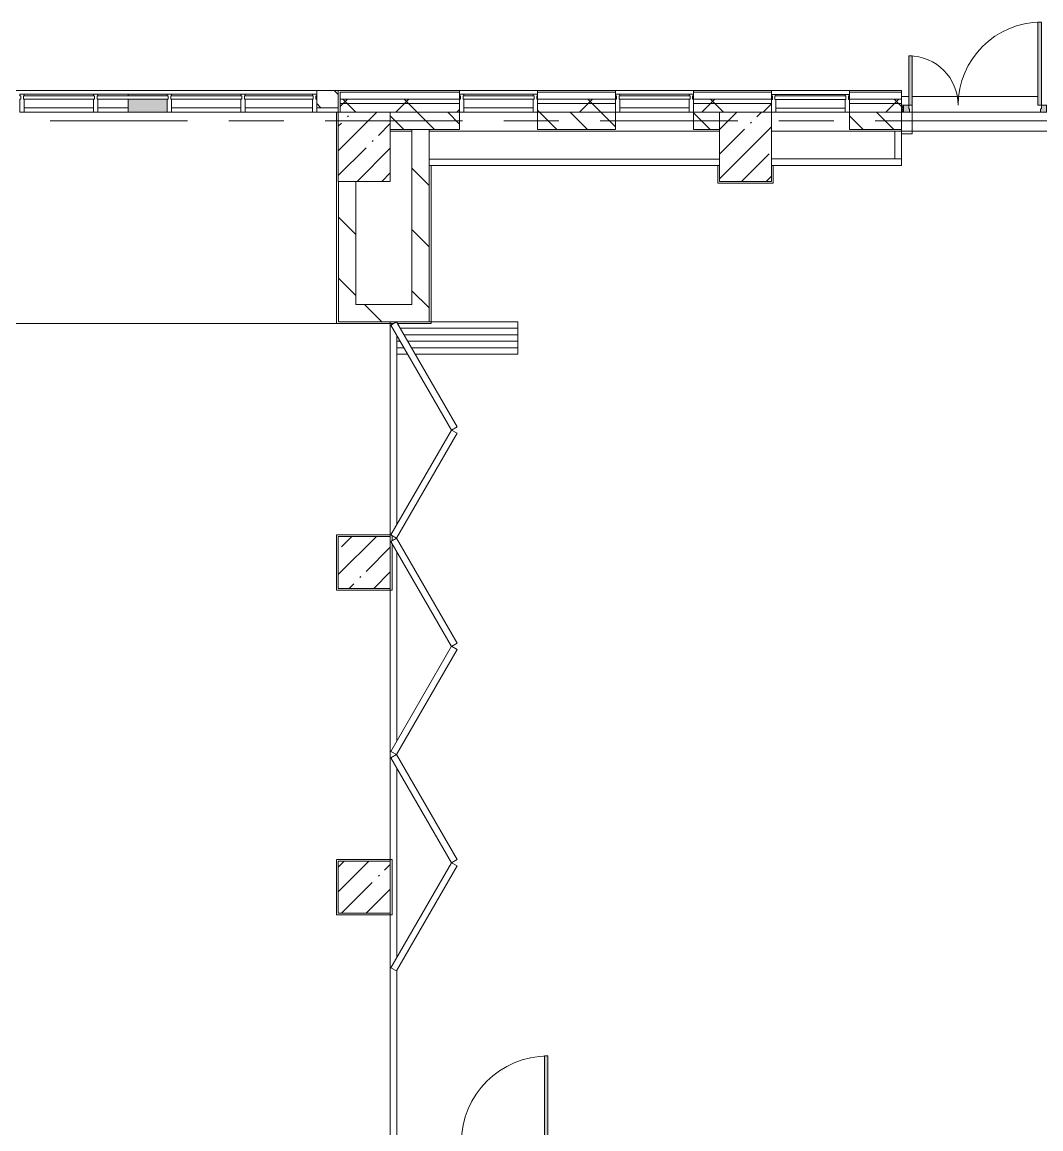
# Model space of a CAD drawing. Header units: millimetres. Extents: x 35881 to 234190, y -8553 to 29063.
# Drawn here: x 117240 to 129000, y 15358 to 28140 of the extents above; entities that cross this region are included whole.
import ezdxf

# ---------------------------------------------------------------- set-up
doc = ezdxf.new("R2010")
doc.units = ezdxf.units.MM
doc.linetypes.add('Осевая', pattern=[3175, 635, -476.25, 1587.5, -476.25])
for name, color, linetype, lineweight, true_color in [('A-DOOR-4', 7, 'Continuous', 5, 0xaaaaaa), ('A-DOOR-5', 7, 'Continuous', 5, 0xe2e2e2), ('A-DOOR-FRAM-2', 7, 'Continuous', 5, 0xe2e2e2), ('A-DOOR-FRAM-3', 7, 'Continuous', 5, 0xaaaaaa), ('A-FLOR-1', 7, 'Continuous', 5, 0xaaaaaa), ('A-GLAZ-CWMG-4', 7, 'Continuous', 5, 0x383e42)]:
    doc.layers.add(name, color=color, linetype=linetype, lineweight=lineweight, true_color=true_color)
for name, color, linetype, lineweight in [('A-GLAZ-CURT-3', 7, 'Continuous', 5), ('A-GLAZ-CWMG-3', 7, 'Continuous', 5), ('A-WALL', 7, 'Continuous', 9), ('A-WALL-3', 7, 'Continuous', 5), ('I-WALL-4', 7, 'Continuous', 5), ('S-COLS-1', 7, 'Continuous', 5), ('Оси', 7, 'Continuous', 9), ('Оси-2', 7, 'Осевая', 9)]:
    doc.layers.add(name, color=color, linetype=linetype, lineweight=lineweight)
pattern_1 = [(135, (107179.66, 0), (-176.7767, -176.7767), [])]
pattern_2 = [(135, (107179.66, 0), (-353.553, -353.553), [])]
pattern_3 = [(45, (107179.66, 0), (-353.5534, 353.5534), []), (135, (107179.66, 0), (-353.5534, -353.5534), [])]

# ---------------------------------------------------------------- blocks, each defined once
blk = doc.blocks.new('BSC_Колонна _Прямоугольная - 600х800-24078684-1_10_2_птичка')
at = {"layer": 'S-COLS-1'}
h = blk.add_hatch(dxfattribs=at)
h.set_pattern_fill('FP_71', color=256, style=0, pattern_type=2)
h.set_pattern_definition([(45, (-14010, -26700), (-285.123, 285.123), []), (45, (-13724.88, -26700), (-285.123, 285.123), [504.031, -100.806, 16.764, -84.042])])
h.paths.add_polyline_path([(-300, -400), (300, -400), (300, 400), (-300, 400), (-300, 200)])
for p, q in [((300, 400), (-300, 400)), ((-300, 400), (-300, -400)), ((300, -400), (300, 400)), ((-300, -400), (300, -400))]:
    blk.add_line(p, q, dxfattribs=at)
blk = doc.blocks.new('BSC_Колонна _Прямоугольная - 600х600-23295697-1_10_2_птичка')
at = {"layer": 'S-COLS-1'}
h = blk.add_hatch(dxfattribs=at)
h.set_pattern_fill('FP_76', color=256, style=0, pattern_type=2)
h.set_pattern_definition([(45, (-14010, -18150), (-285.123, 285.123), []), (45, (-13724.88, -18150), (-285.123, 285.123), [504.031, -100.806, 16.764, -84.042])])
h.paths.add_polyline_path([(-300, -300), (300, -300), (300, 300), (-300, 300), (-300, 281)])
for p, q in [((300, 300), (-300, 300)), ((-300, 300), (-300, -300)), ((300, -300), (300, 300)), ((-300, -300), (300, -300))]:
    blk.add_line(p, q, dxfattribs=at)
blk = doc.blocks.new('BSC_Колонна _Прямоугольная - 600х600-V249-1_10_2_птичка')
at = {"layer": 'S-COLS-1'}
h = blk.add_hatch(dxfattribs=at)
h.set_pattern_fill('FP_77', color=256, style=0, pattern_type=2)
h.set_pattern_definition([(45, (-14010, -21900), (-285.123, 285.123), []), (45, (-13724.88, -21900), (-285.123, 285.123), [504.031, -100.806, 16.764, -84.042])])
h.paths.add_polyline_path([(-300, -300), (300, -300), (300, 300), (-300, 300), (-300, -108)])
for p, q in [((300, 300), (-300, 300)), ((-300, 300), (-300, -300)), ((300, -300), (300, 300)), ((-300, -300), (300, -300))]:
    blk.add_line(p, q, dxfattribs=at)
blk = doc.blocks.new('Системная панель - Стекло - 40мм-22856102-1_10_2_птичка')
at = {"layer": 'A-GLAZ-CURT-3'}
h = blk.add_hatch(dxfattribs=at)
h.set_pattern_fill('FP_98', color=256, style=0, pattern_type=2)
h.set_pattern_definition([(45, (-17860.3, -26790), (-1414.21, 1414.21), [1000, -3000]), (45, (-18860.3, -27290), (-1414.21, 1414.21), [3000, -1000]), (45, (-16860.3, -27790), (-1414.21, 1414.21), [1000, -3000])])
h.paths.add_polyline_path([(176, -40), (410, -40), (410, 0), (-410, 0), (-410, -40), (-400, -40)])
for p, q in [((410, 0), (-410, 0)), ((-410, 0), (-410, -40)), ((410, -40), (410, 0)), ((-410, -40), (410, -40))]:
    blk.add_line(p, q, dxfattribs=at)
blk = doc.blocks.new('Прямоугольный импост - Импост структурный с накладкой - 160мм Темный-33186088-1_10_2_птичка')
at = {"layer": 'A-GLAZ-CWMG-3'}
for p, q in [((17760, 27307), (16960, 27307)), ((17760, 27150), (16960, 27150))]:
    blk.add_line(p, q, dxfattribs=at)
blk = doc.blocks.new('Прямоугольный импост - Импост структурный с накладкой - 190мм-22856094-1_10_2_птичка')
at = {"layer": 'A-GLAZ-CWMG-3'}
for p, q in [((-50, 40), (-50, 190)), ((-50, 190), (0, 190)), ((0, 190), (0, 40)), ((-40, 40), (-50, 40)), ((-50, -17), (-50, 0)), ((-50, 0), (-40, 0)), ((-40, 0), (-40, 40)), ((-10, 40), (-10, 0)), ((0, 40), (-10, 40)), ((-10, 0), (0, 0)), ((0, 0), (0, -17)), ((0, -17), (-50, -17))]:
    blk.add_line(p, q, dxfattribs=at)
blk = doc.blocks.new('Системная панель - Стекло - 40мм-V259-1_10_2_птичка')
at = {"layer": 'A-GLAZ-CURT-3'}
for p, q in [((410, 0), (-410, 0)), ((-410, 0), (-410, -40)), ((410, -40), (410, 0)), ((-410, -40), (410, -40))]:
    blk.add_line(p, q, dxfattribs=at)
blk = doc.blocks.new('Прямоугольный импост - Импост структурный с накладкой - 190мм-V260-1_10_2_птичка')
at = {"layer": 'A-GLAZ-CWMG-3'}
for p, q in [((-50, 40), (-50, 190)), ((-50, 190), (0, 190)), ((0, 190), (0, 40)), ((-40, 40), (-50, 40)), ((-50, -17), (-50, 0)), ((-50, 0), (-40, 0)), ((-40, 0), (-40, 40)), ((-10, 40), (-10, 0)), ((0, 40), (-10, 40)), ((-10, 0), (0, 0)), ((0, 0), (0, -17)), ((0, -17), (-50, -17))]:
    blk.add_line(p, q, dxfattribs=at)
blk = doc.blocks.new('Системная панель - Стекло - 40мм-V263-1_10_2_птичка')
at = {"layer": 'A-GLAZ-CURT-3'}
for p, q in [((410, 0), (-410, 0)), ((-410, 0), (-410, -40)), ((-410, -40), (410, -40)), ((410, -40), (410, 0))]:
    blk.add_line(p, q, dxfattribs=at)
blk = doc.blocks.new('Системная панель - Стекло - 40мм-22856068-1_10_2_птичка')
at = {"layer": 'A-GLAZ-CURT-3'}
h = blk.add_hatch(dxfattribs=at)
h.set_pattern_fill('FP_103', color=256, style=0, pattern_type=2)
h.set_pattern_definition([(45, (-11835.1, -26790), (-1414.21, 1414.21), [1000, -3000]), (45, (-12835.1, -27290), (-1414.21, 1414.21), [3000, -1000]), (45, (-10835.1, -27790), (-1414.21, 1414.21), [1000, -3000])])
h.paths.add_polyline_path([(400, -40), (410, -40), (410, 0), (-410, 0), (-410, -40), (-50, -40)])
for p, q in [((410, 0), (-410, 0)), ((-410, 0), (-410, -40)), ((-410, -40), (410, -40)), ((410, -40), (410, 0))]:
    blk.add_line(p, q, dxfattribs=at)
blk = doc.blocks.new('Системная панель - Стекло - 40мм-V264-1_10_2_птичка')
at = {"layer": 'A-GLAZ-CURT-3'}
for p, q in [((410, 0), (-410, 0)), ((-410, 0), (-410, -40)), ((-410, -40), (410, -40)), ((410, -40), (410, 0))]:
    blk.add_line(p, q, dxfattribs=at)
blk = doc.blocks.new('Системная панель - Стекло - 40мм-V265-1_10_2_птичка')
at = {"layer": 'A-GLAZ-CURT-3'}
for p, q in [((397.5, 0), (-397.5, 0)), ((-397.5, 0), (-397.5, -40)), ((397.5, -40), (397.5, 0)), ((-397.5, -40), (397.5, -40))]:
    blk.add_line(p, q, dxfattribs=at)
blk = doc.blocks.new('Прямоугольный импост - Импост структурный с накладкой - 160мм-20149069-1_10_2_птичка')
at = {"layer": 'A-GLAZ-CWMG-3'}
for p, q in [((9185, 27307), (8385, 27307)), ((9185, 27150), (8385, 27150))]:
    blk.add_line(p, q, dxfattribs=at)
blk = doc.blocks.new('Прямоугольный импост - Импост структурный с накладкой - 160мм-23251633-1_10_2_птичка')
at = {"layer": 'A-GLAZ-CWMG-3'}
for p, q in [((11285, 27307), (10935, 27307)), ((11285, 27307), (11285, 27290)), ((11285, 27250), (11285, 27150)), ((11285, 27150), (10935, 27150))]:
    blk.add_line(p, q, dxfattribs=at)
blk = doc.blocks.new('Прямоугольный импост - Импост структурный с накладкой - 190мм-23251634-1_10_2_птичка')
at = {"layer": 'A-GLAZ-CWMG-4'}
for points in [[(11735, 27290), (11735, 27307), (11285, 27307), (11285, 27290)], [(11735, 27100), (11735, 27250), (11285, 27250), (11285, 27100)]]:
    blk.add_hatch(color=256, dxfattribs=at).paths.add_polyline_path(points)
at = {"layer": 'A-GLAZ-CWMG-3'}
for p, q in [((11285, 27290), (11285, 27307)), ((11735, 27307), (11285, 27307)), ((11285, 27100), (11285, 27250)), ((11735, 27100), (11285, 27100))]:
    blk.add_line(p, q, dxfattribs=at)
blk = doc.blocks.new('Прямоугольный импост - Импост структурный с накладкой - 160мм-22794257-1_10_2_птичка')
at = {"layer": 'A-GLAZ-CWMG-3'}
for p, q in [((4935, 27307), (4160, 27307)), ((4935, 27150), (4160, 27150))]:
    blk.add_line(p, q, dxfattribs=at)
blk = doc.blocks.new('Прямоугольный импост - Импост структурный с накладкой - 190мм-20153711-1_10_2_птичка')
at = {"layer": 'A-GLAZ-CWMG-3'}
for p, q in [((-50, 40), (-50, 190)), ((-50, 190), (0, 190)), ((0, 190), (0, 40)), ((-40, 40), (-50, 40)), ((-50, -17), (-50, 0)), ((-50, 0), (-40, 0)), ((-40, 0), (-40, 40)), ((-10, 40), (-10, 0)), ((0, 40), (-10, 40)), ((-10, 0), (0, 0)), ((0, 0), (0, -17)), ((0, -17), (-50, -17))]:
    blk.add_line(p, q, dxfattribs=at)
blk = doc.blocks.new('Прямоугольный импост - Импост структурный с накладкой - 190мм-20153693-1_10_2_птичка')
at = {"layer": 'A-GLAZ-CWMG-3'}
for p, q in [((-25, 40), (-25, 190)), ((-25, 190), (25, 190)), ((25, 190), (25, 40)), ((-15, 40), (-25, 40)), ((-25, -17), (-25, 0)), ((-25, 0), (-15, 0)), ((-15, 0), (-15, 40)), ((15, 40), (15, 0)), ((25, 40), (15, 40)), ((15, 0), (25, 0)), ((25, 0), (25, -17)), ((25, -17), (-25, -17))]:
    blk.add_line(p, q, dxfattribs=at)
blk = doc.blocks.new('110_Дверь_СКБ_1Ст_Внутренняя1 - Д-13 1100x2100h_кладовая-33288301-1_10_2_птичка')
at = {"layer": 'A-DOOR-4'}
h = blk.add_hatch(dxfattribs=at)
h.set_pattern_fill('FP_111', color=256, style=0, pattern_type=2)
h.set_pattern_definition([(135, (1751.41, 174.685), (-14.14214, -14.14214), []), (225, (1751.41, 174.685), (14.14214, -14.14214), [])])
h.paths.add_polyline_path([(537.5, -110), (562.5, -110), (562.5, 110), (537.5, 110), (537.5, 6.5)])
at = {"layer": 'A-DOOR-5'}
h = blk.add_hatch(color=256, dxfattribs=at)
h.paths.add_polyline_path([(533.2, 30), (537.5, 30), (537.5, 110), (512.5, 110), (512.5, 70), (502.5, 70), (502.5, 30), (522.5, 30)])
h.paths.add_polyline_path([(-512.5, 30), (-477.5, 30), (-477.5, 70), (-487.5, 70), (-487.5, 110), (-512.5, 110)])
at = {"layer": 'A-DOOR-FRAM-2'}
for points in [[(472.5, 110), (512.5, 110), (512.5, 1110), (472.5, 1110), (472.5, 130)], [(-512.5, 110), (-497.5, 110), (-497.5, 118), (-567.5, 118), (-567.5, 110), (-537.5, 110)], [(-497.5, -110), (-497.5, 30), (-512.5, 30), (-512.5, -110)], [(562.5, 110), (592.5, 110), (592.5, 118), (522.5, 118), (522.5, 110), (546.8, 110)], [(537.5, -110), (533.2, 30), (522.5, 30), (522.5, -110)], [(-497.5, -118), (-497.5, -110), (-567.5, -114), (-567.5, -118), (-537.5, -118)], [(581.8, -118), (592.5, -118), (592.5, -110), (522.5, -110), (522.5, -118), (562.5, -118)]]:
    blk.add_hatch(color=256, dxfattribs=at).paths.add_polyline_path(points)
at = {"layer": 'A-DOOR-FRAM-3'}
h = blk.add_hatch(dxfattribs=at)
h.set_pattern_fill('FP_112', color=256, style=0, pattern_type=2)
h.set_pattern_definition([(45, (-371.384, 174.685), (-14.1421, 14.1421), []), (135, (-371.384, 174.685), (-14.1421, -14.1421), [])])
h.paths.add_polyline_path([(-512.5, -110), (-512.5, 110), (-537.5, 110), (-537.5, -110)])
at = {"layer": 'A-DOOR-4'}
for p, q in [((512.5, 1110), (472.5, 1110)), ((472.5, 1110), (472.5, 110)), ((512.5, 110), (512.5, 1110)), ((472.5, 110), (512.5, 110))]:
    blk.add_line(p, q, dxfattribs=at)
blk.add_arc((512.5, 110), 1000, 90, 180, dxfattribs=at)
at = {"layer": 'A-DOOR-FRAM-3'}
for p, q in [((-497.5, 118), (-567.5, 118)), ((-567.5, 118), (-567.5, 110)), ((-567.5, 110), (-497.5, 110)), ((-512.5, 110), (-537.5, 110)), ((-537.5, 110), (-537.5, -110)), ((-487.5, 110), (-512.5, 110)), ((-512.5, 110), (-512.5, 30)), ((-512.5, -110), (-512.5, 110)), ((-497.5, 110), (-512.5, 110)), ((-512.5, 110), (-512.5, 109)), ((-512.5, 109), (-497.5, 109)), ((-512.5, 30), (-477.5, 30)), ((-497.5, 30), (-512.5, 30)), ((-512.5, 30), (-512.5, -110)), ((-497.5, 110), (-497.5, 118)), ((-497.5, 109), (-497.5, 110)), ((-497.5, -110), (-497.5, 30)), ((-487.5, 70), (-487.5, 110)), ((-477.5, 70), (-487.5, 70)), ((-477.5, 30), (-477.5, 70)), ((512.5, 70), (502.5, 70)), ((502.5, 70), (502.5, 30)), ((502.5, 30), (537.5, 30)), ((512.5, 110), (512.5, 70)), ((537.5, 110), (512.5, 110)), ((592.5, 118), (522.5, 118)), ((522.5, 118), (522.5, 110)), ((537.5, 110), (522.5, 110)), ((522.5, 110), (522.5, 109)), ((522.5, 110), (592.5, 110)), ((522.5, 109), (537.5, 109)), ((537.5, 30), (522.5, 30)), ((522.5, 30), (522.5, -110)), ((537.5, 30), (537.5, 110)), ((562.5, 110), (537.5, 110)), ((537.5, 110), (537.5, -110)), ((537.5, 109), (537.5, 110)), ((537.5, -110), (537.5, 30)), ((562.5, -110), (562.5, 110)), ((592.5, 110), (592.5, 118)), ((-497.5, -110), (-567.5, -110)), ((-567.5, -110), (-567.5, -118)), ((-567.5, -118), (-497.5, -118)), ((-537.5, -110), (-512.5, -110)), ((-512.5, -110), (-497.5, -110)), ((-497.5, -118), (-497.5, -110)), ((522.5, -110), (537.5, -110)), ((592.5, -110), (522.5, -110)), ((522.5, -110), (522.5, -118)), ((522.5, -118), (592.5, -118)), ((537.5, -110), (562.5, -110)), ((592.5, -118), (592.5, -110))]:
    blk.add_line(p, q, dxfattribs=at)
blk = doc.blocks.new('DOR__перегородка__Прямоугольная - ТП-2_ Вн_ДПГ_9480х4200h_2-23998078-1_10_2_птичка')
at = {"layer": 'A-DOOR-4'}
for p, q in [((0, 0), (2650, 0)), ((3250, 0), (6400, 0)), ((7000, 0), (9480, 0)), ((0, -75), (1987, -75)), ((2137, -75), (4324, -75)), ((4474, -75), (4487, -75)), ((4637, -75), (6824, -75)), ((6974, -75), (6985, -75)), ((7135, -75), (9323, -75)), ((9105, -201), (9105, -75)), ((9180, -158), (9180, -75)), ((9255, -114), (9255, -75)), ((9405, -1474), (9405, -114)), ((9473, -75), (9480, -75)), ((9180, -1474), (9180, -244)), ((9255, -1474), (9255, -201)), ((9330, -1474), (9330, -158)), ((9105, -1474), (9105, -288)), ((9480, -1474), (9480, -450)), ((9105, -1474), (9480, -1474))]:
    blk.add_line(p, q, dxfattribs=at)
at = {"layer": 'A-DOOR-FRAM-3'}
for p, q in [((2019, -7), (1982, -72)), ((1982, -72), (3194, -772)), ((3231, -707), (2019, -7)), ((4443, -7), (3230, -707)), ((3268, -772), (4480, -72)), ((4480, -72), (4443, -7)), ((4518, -7), (4481, -72)), ((4481, -72), (5693, -772)), ((5731, -707), (4518, -7)), ((6942, -7), (5730, -707)), ((5767, -772), (6980, -72)), ((6980, -72), (6942, -7)), ((7017, -7), (6979, -72)), ((6979, -72), (8192, -772)), ((8229, -707), (7017, -7)), ((9441, -7), (8229, -707)), ((8267, -772), (9479, -72)), ((9479, -72), (9441, -7)), ((3194, -772), (3231, -707)), ((3230, -707), (3268, -772)), ((5693, -772), (5731, -707)), ((5730, -707), (5767, -772)), ((8192, -772), (8229, -707)), ((8229, -707), (8267, -772))]:
    blk.add_line(p, q, dxfattribs=at)
blk = doc.blocks.new('Прямоугольный импост - Импост структурный с накладкой - 190мм-22856098-1_10_2_птичка')
at = {"layer": 'A-GLAZ-CWMG-3'}
for p, q in [((0, 190), (-50, 190)), ((-50, 190), (-50, 40)), ((0, 40), (0, 190)), ((-50, 40), (-40, 40)), ((-40, 0), (-50, 0)), ((-50, 0), (-50, -17)), ((-40, 40), (-40, 0)), ((-10, 0), (-10, 40)), ((-10, 40), (0, 40)), ((0, 0), (-10, 0)), ((0, -17), (0, 0)), ((-50, -17), (0, -17))]:
    blk.add_line(p, q, dxfattribs=at)
blk = doc.blocks.new('Прямоугольный импост - Импост структурный с накладкой - 190мм-V284-1_10_2_птичка')
at = {"layer": 'A-GLAZ-CWMG-3'}
for p, q in [((0, 190), (-50, 190)), ((-50, 190), (-50, 40)), ((0, 40), (0, 188)), ((-50, 40), (-40, 40)), ((-40, 0), (-50, 0)), ((-50, 0), (-50, -17)), ((-40, 40), (-40, 0)), ((-10, 0), (-10, 40)), ((-10, 40), (0, 40)), ((0, 0), (-10, 0)), ((0, -17), (0, 0)), ((-50, -17), (0, -17))]:
    blk.add_line(p, q, dxfattribs=at)
blk = doc.blocks.new('BSC_Колонна _Прямоугольная - 600х800-V335-1_10_2_птичка')
at = {"layer": 'S-COLS-1'}
h = blk.add_hatch(dxfattribs=at)
h.set_pattern_fill('FP_163', color=256, style=0, pattern_type=2)
h.set_pattern_definition([(45, (-18410.26, -26700), (-285.123, 285.123), []), (45, (-18125.13, -26700), (-285.123, 285.123), [504.031, -100.806, 16.764, -84.042])])
h.paths.add_polyline_path([(-126, -400), (300, -400), (300, 400), (-300, 400), (-300, -400)])
for p, q in [((300, 400), (-300, 400)), ((-300, 400), (-300, -400)), ((300, -400), (300, 400)), ((-300, -400), (300, -400))]:
    blk.add_line(p, q, dxfattribs=at)
blk = doc.blocks.new('110_Дверь_СКБ_2Ст_Наружная - ДН-1_л_ Двухстворчатая 1450 х3300 _h_ в свету с верхним остеклением-23567691-1_10_2_птичка')
at = {"layer": 'A-DOOR-4'}
h = blk.add_hatch(dxfattribs=at)
h.set_pattern_fill('FP_176', color=256, style=0, pattern_type=2)
h.set_pattern_definition([(135, (1501.41, 189.685), (-14.14214, -14.14214), []), (225, (1501.41, 189.685), (14.14214, -14.14214), [])])
h.paths.add_polyline_path([(845, -125), (870, -125), (870, -45), (845, -45), (845, -85)])
at = {"layer": 'A-DOOR-5'}
for points in [[(785, -45), (785, 915), (745, 915), (745, -45)], [(-705, -45), (-705, 525), (-745, 525), (-745, -45)]]:
    blk.add_hatch(color=256, dxfattribs=at).paths.add_polyline_path(points)
h = blk.add_hatch(color=256, dxfattribs=at)
h.paths.add_polyline_path([(785, -125), (845, -125), (845, -45), (785, -45), (785, -85), (775, -85), (775, -125)])
h.paths.add_polyline_path([(-805, -125), (-735, -125), (-735, -85), (-745, -85), (-745, -45), (-805, -45), (-805, -51)])
at = {"layer": 'A-DOOR-FRAM-3'}
h = blk.add_hatch(dxfattribs=at)
h.set_pattern_fill('FP_177', color=256, style=0, pattern_type=2)
h.set_pattern_definition([(45, (-621.384, 189.685), (-14.1421, 14.1421), []), (135, (-621.384, 189.685), (-14.1421, -14.1421), [])])
h.paths.add_polyline_path([(-805, -125), (-811, -45), (-830, -51), (-830, -125), (-811, -125)])
at = {"layer": 'A-DOOR-4'}
for p, q in [((785, 915), (745, 915)), ((745, 915), (745, -45)), ((785, -45), (785, 915)), ((-745, 525), (-745, -45)), ((-705, 525), (-745, 525)), ((-705, -45), (-705, 525)), ((-745, -45), (-705, -45)), ((745, -45), (785, -45))]:
    blk.add_line(p, q, dxfattribs=at)
for centre, radius, start, end in [((785, -45), 960, 90, 180), ((-745, -45), 570, 0, 90)]:
    blk.add_arc(centre, radius, start, end, dxfattribs=at)
at = {"layer": 'A-DOOR-FRAM-3'}
for p, q in [((-805, -45), (-830, -45)), ((-830, -45), (-830, -125)), ((-830, -125), (-805, -125)), ((-745, -45), (-805, -45)), ((-805, -45), (-805, -125)), ((-805, -125), (-805, -45)), ((-805, -125), (-735, -125)), ((-745, -85), (-745, -45)), ((-735, -85), (-745, -85)), ((-735, -125), (-735, -85)), ((785, -85), (775, -85)), ((775, -85), (775, -125)), ((775, -125), (845, -125)), ((785, -45), (785, -85)), ((845, -45), (785, -45)), ((845, -125), (845, -45)), ((870, -45), (845, -45)), ((845, -45), (845, -125)), ((845, -125), (870, -125)), ((870, -125), (870, -45))]:
    blk.add_line(p, q, dxfattribs=at)
blk = doc.blocks.new('Системная панель - Стекло - 40мм-V350-1_10_2_птичка')
at = {"layer": 'A-GLAZ-CURT-3'}
for p, q in [((410, 0), (-410, 0)), ((-410, 0), (-410, -40)), ((410, -40), (410, 0)), ((-410, -40), (410, -40))]:
    blk.add_line(p, q, dxfattribs=at)
blk = doc.blocks.new('Зашивка приборов отопления12 - Зашивка приборов отопления-33278990-1_10_2_птичка')
at = {"layer": 'A-WALL-3'}
for p, q in [((37640, 23400), (34290, 23400)), ((34290, 23079), (37640, 23079)), ((37640, 23079), (34290, 23079)), ((34290, 23004), (37640, 23004))]:
    blk.add_line(p, q, dxfattribs=at)
blk = doc.blocks.new('Зашивка приборов отопления13 - Зашивка приборов отопления-33279120-1_10_2_птичка')
at = {"layer": 'A-WALL-3'}
for p, q in [((20136, 26880), (18710, 26880)), ((20136, 26880), (20136, 26560)), ((20136, 26560), (20136, 26880)), ((20210, 26560), (20210, 26880)), ((18710, 26560), (20136, 26560)), ((18710, 26485), (20210, 26485)), ((20210, 26560), (20136, 26560)), ((20136, 26484), (20210, 26484)), ((20210, 26485), (20210, 26560))]:
    blk.add_line(p, q, dxfattribs=at)

msp = doc.modelspace()

# ---------------------------------------------------------------- hatches: boundary and pattern name
at = {"layer": 'A-WALL-3'}
h = msp.add_hatch(dxfattribs=at)
h.set_pattern_fill('FP_66', color=256, style=0, pattern_type=2)
h.set_pattern_definition(pattern_1)
h.paths.add_polyline_path([(120869.7, 27150), (120889.7, 27150), (120889.7, 27350), (120639.9, 27350), (120639.9, 27150)])
h.paths.add_polyline_path([(111239.7, 27150), (111289.7, 27150), (111289.7, 27350), (111239.7, 27350), (111239.7, 27247.7)])
h = msp.add_hatch(dxfattribs=at)
h.set_pattern_fill('FP_74', color=256, style=0, pattern_type=2)
h.set_pattern_definition(pattern_3)
h.paths.add_polyline_path([(140939.7, 27200), (140939.7, 27250), (139089.7, 27250), (139089.7, 27200), (140900.1, 27200)])
h.paths.add_polyline_path([(127389.7, 27200), (127389.7, 27250), (126789.9, 27250), (126789.9, 27200)])
h.paths.add_polyline_path([(129089.7, 27200), (137989.7, 27200), (137989.7, 27250), (129089.7, 27250), (129089.7, 27210)])
h.paths.add_polyline_path([(124989.9, 27200), (125889.9, 27200), (125889.9, 27250), (124989.9, 27250), (124989.9, 27210)])
h.paths.add_polyline_path([(122289.9, 27200), (122289.9, 27250), (120909.7, 27250), (120909.7, 27200), (121489.7, 27200)])
h.paths.add_polyline_path([(124089.9, 27200), (124089.9, 27250), (123189.9, 27250), (123189.9, 27200), (123778.5, 27200)])
h = msp.add_hatch(dxfattribs=at)
h.set_pattern_fill('FP_74', color=256, style=0, pattern_type=2)
h.set_pattern_definition(pattern_3)
h.paths.add_polyline_path([(132989.7, 27100), (137957.7, 27102), (137957.7, 27110), (137989.7, 27115.5), (137989.7, 27200), (129089.7, 27200), (129089.7, 27100), (130292.8, 27100)])
h.paths.add_polyline_path([(121939.7, 27100), (122289.9, 27100), (122289.9, 27200), (120909.7, 27200), (120909.7, 27100), (121489.7, 27100)])
h.paths.add_polyline_path([(124089.9, 27100), (124089.9, 27200), (123189.9, 27197.6), (123189.9, 27100)])
h.paths.add_polyline_path([(140189.7, 27100), (140889.7, 27100), (140889.7, 27200), (139089.7, 27200), (139089.7, 27110), (139121.7, 27109.2), (139121.7, 27102), (139689.1, 27100)])
h.paths.add_polyline_path([(124989.9, 27100), (125889.9, 27100), (125889.9, 27200), (124989.9, 27200), (124989.9, 27166.5)])
h.paths.add_polyline_path([(127389.7, 27100), (127389.7, 27200), (126789.9, 27200), (126789.9, 27100)])
h = msp.add_hatch(dxfattribs=at)
h.set_pattern_fill('FP_66', color=256, style=0, pattern_type=2)
h.set_pattern_definition(pattern_1)
h.paths.add_polyline_path([(125289.9, 26900), (125289.9, 27100), (124989.9, 27100), (124989.9, 26900)])
h.paths.add_polyline_path([(121489.7, 26900), (122289.9, 26900), (122289.9, 27100), (121489.7, 27100), (121489.7, 26995.1)])
h.paths.add_polyline_path([(127389.7, 26900), (127389.7, 27100), (126789.9, 27100), (126789.9, 26900)])
h.paths.add_polyline_path([(123189.9, 26900), (124089.9, 26900), (124089.9, 27100), (123189.9, 27100), (123189.9, 26930.5)])
at = {"layer": 'I-WALL-4'}
h = msp.add_hatch(dxfattribs=at)
h.set_pattern_fill('FP_73', color=256, style=0, pattern_type=2)
h.set_pattern_definition(pattern_2)
h.paths.add_polyline_path([(121939.7, 24680), (121939.7, 26900), (121739.7, 26900), (121739.7, 24680)])
h = msp.add_hatch(dxfattribs=at)
h.set_pattern_fill('FP_73', color=256, style=0, pattern_type=2)
h.set_pattern_definition(pattern_2)
h.paths.add_polyline_path([(121089.9, 24680), (121089.9, 26300), (120889.9, 26300), (120889.9, 24680)])
h = msp.add_hatch(dxfattribs=at)
h.set_pattern_fill('FP_73', color=256, style=0, pattern_type=2)
h.set_pattern_definition(pattern_2)
h.paths.add_polyline_path([(121089.9, 24680), (121739.7, 24680), (121739.7, 24880), (121089.9, 24880), (121089.9, 24791.7)])

# ---------------------------------------------------------------- linework, layer by layer
at = {"layer": 'A-FLOR-1'}
for p, q in [((118064.7, 27100), (117264.7, 27100)), ((118464.7, 27100), (118114.7, 27100)), ((119764.9, 27100), (118964.9, 27100)), ((120589.9, 27100), (119814.9, 27100)), ((120889.7, 27100), (120639.9, 27100)), ((120869.7, 24660), (120869.7, 27100)), ((127514.7, 27180), (127514.7, 26849)), ((127514.7, 26849), (127390.1, 26849)), ((121959.7, 26484), (121959.7, 24660)), ((125269.9, 26280), (125269.9, 26484)), ((125909.9, 26485), (125909.9, 26280)), ((125909.9, 26280), (125269.9, 26280)), ((116889.7, 24660), (121528.5, 24660)), ((121959.7, 24660), (121572.3, 24660)), ((120869.7, 21580), (120869.7, 22220)), ((120869.7, 22220), (121498.2, 22220)), ((121509.7, 22209.1), (121509.7, 22149.8)), ((121509.7, 22119.1), (121509.7, 21580)), ((121509.7, 21580), (120869.7, 21580)), ((120869.7, 17830), (120869.7, 18470)), ((120869.7, 18470), (121509.7, 18470)), ((121509.7, 18470), (121509.7, 17830)), ((121509.7, 17830), (120869.7, 17830))]:
    msp.add_line(p, q, dxfattribs=at)
at = {"layer": 'A-WALL'}
for p, q in [((120909.7, 27100), (120909.7, 27330)), ((120909.7, 27330), (122289.9, 27330)), ((120909.7, 27250), (122289.9, 27250)), ((123189.9, 27330), (124089.9, 27330)), ((123189.9, 27250), (124089.9, 27250)), ((124989.9, 27330), (125889.9, 27330)), ((124989.9, 27250), (125889.9, 27250)), ((126789.9, 27330), (127389.7, 27330)), ((126789.9, 27250), (127389.7, 27250)), ((120909.7, 27200), (122289.9, 27200)), ((121489.7, 27100), (122289.9, 27100)), ((122289.9, 27100), (121489.7, 27100)), ((123189.9, 27200), (124089.9, 27200)), ((123189.9, 27100), (124089.9, 27100)), ((124089.9, 27100), (123189.9, 27100)), ((124989.9, 27200), (125889.9, 27200)), ((124989.9, 27100), (125289.9, 27100)), ((125289.9, 27100), (124989.9, 27100)), ((126789.9, 27200), (127389.7, 27200)), ((126789.9, 27100), (127389.7, 27100)), ((127389.7, 27100), (126789.9, 27100)), ((121939.7, 26900), (121739.7, 26900))]:
    msp.add_line(p, q, dxfattribs=at)
at = {"layer": 'A-WALL-3'}
for p, q in [((111239.7, 27350), (124089.9, 27350)), ((120639.9, 27350), (120639.9, 27150)), ((120889.7, 27350), (120889.7, 27100)), ((122289.9, 27100), (122289.9, 27350)), ((123189.9, 27350), (123189.9, 27100)), ((127389.7, 27350), (124089.9, 27350)), ((124089.9, 27100), (124089.9, 27350)), ((124989.9, 27350), (124989.9, 27100)), ((125889.9, 27100), (125889.9, 27350)), ((126789.9, 27350), (126789.9, 27100)), ((127389.7, 27180), (127389.7, 27350)), ((127389.7, 27280), (127474.7, 27280)), ((127514.7, 27280), (128964.7, 27280)), ((120639.9, 27150), (120889.7, 27150)), ((122289.9, 26900), (122289.9, 27100)), ((123139.9, 27100), (122339.9, 27100)), ((123189.9, 27100), (123189.9, 26900)), ((124089.9, 26900), (124089.9, 27100)), ((124939.9, 27100), (124139.9, 27100)), ((124989.9, 27100), (124989.9, 26900)), ((126740, 27100), (125939.5, 27100)), ((126789.9, 27100), (126789.9, 26900)), ((127389.7, 26900), (127389.7, 27100)), ((128994.7, 27100), (127484.7, 27100)), ((121489.7, 26900), (121739.7, 26900)), ((121939.7, 26900), (122289.9, 26900)), ((123189.9, 26900), (124089.9, 26900)), ((124989.9, 26900), (125289.9, 26900)), ((126789.9, 26900), (127389.7, 26900))]:
    msp.add_line(p, q, dxfattribs=at)
at = {"layer": 'I-WALL-4'}
for p, q in [((122339.9, 27100), (123139.9, 27100)), ((124139.9, 27100), (124939.9, 27100)), ((125939.5, 27100), (126740, 27100)), ((127484.7, 27100), (128994.7, 27100)), ((121739.7, 26880), (121489.7, 26880)), ((121739.7, 26900), (121739.7, 24880)), ((121939.7, 24680), (121939.7, 26900)), ((125289.9, 26880), (121939.7, 26880)), ((127389.7, 26880), (125889.9, 26880)), ((127389.7, 26900), (127389.7, 26880)), ((129089.7, 26880), (127390.1, 26880)), ((120889.9, 26300), (120889.9, 24680)), ((121089.9, 24880), (121089.9, 26300)), ((121739.7, 24880), (121089.9, 24880)), ((120889.9, 24680), (121939.7, 24680))]:
    msp.add_line(p, q, dxfattribs=at)
at = {"layer": 'Оси'}
msp.add_line((128470.1, 27000), (140970.1, 27000), dxfattribs=at)
at = {"layer": 'Оси-2'}
msp.add_line((116450.9, 27000), (128470.1, 27000), dxfattribs=at)

# ---------------------------------------------------------------- block references
at = {"layer": 'A-DOOR-4'}
for name, p in [('110_Дверь_СКБ_2Ст_Наружная - ДН-1_л_ Двухстворчатая 1450 х3300 _h_ в свету с верхним остеклением-23567691-1_10_2_птичка', (128220.2, 27225)), ('110_Дверь_СКБ_1Ст_Внутренняя1 - Д-13 1100x2100h_кладовая-33288301-1_10_2_птичка', (122797.2, 15090))]:
    msp.add_blockref(name, p, dxfattribs=at)
at = {"layer": 'A-DOOR-4', "rotation": 90.00000000000044}
msp.add_blockref('DOR__перегородка__Прямоугольная - ТП-2_ Вн_ДПГ_9480х4200h_2-23998078-1_10_2_птичка', (121489.7, 15200), dxfattribs=at)
at = {"layer": 'A-GLAZ-CURT-3'}
for name, p in [('Системная панель - Стекло - 40мм-V263-1_10_2_птичка', (117664.7, 27290)), ('Системная панель - Стекло - 40мм-22856068-1_10_2_птичка', (118514.8, 27290)), ('Системная панель - Стекло - 40мм-V264-1_10_2_птичка', (119364.9, 27290)), ('Системная панель - Стекло - 40мм-V265-1_10_2_птичка', (120202.4, 27290)), ('Системная панель - Стекло - 40мм-V350-1_10_2_птичка', (122739.9, 27290)), ('Системная панель - Стекло - 40мм-22856102-1_10_2_птичка', (124539.9, 27290)), ('Системная панель - Стекло - 40мм-V259-1_10_2_птичка', (126339.9, 27288.3))]:
    msp.add_blockref(name, p, dxfattribs=at)
at = {"layer": 'A-GLAZ-CWMG-3', "extrusion": (0, 0, -1), "rotation": 180}
for name, p in [('Прямоугольный импост - Импост структурный с накладкой - 190мм-20153693-1_10_2_птичка', (-117239.7, 27290)), ('Прямоугольный импост - Импост структурный с накладкой - 190мм-20153693-1_10_2_птичка', (-118089.7, 27290)), ('Прямоугольный импост - Импост структурный с накладкой - 190мм-20153693-1_10_2_птичка', (-118939.9, 27290)), ('Прямоугольный импост - Импост структурный с накладкой - 190мм-20153693-1_10_2_птичка', (-119789.9, 27290)), ('Прямоугольный импост - Импост структурный с накладкой - 190мм-20153711-1_10_2_птичка', (-120639.9, 27290)), ('Прямоугольный импост - Импост структурный с накладкой - 190мм-22856094-1_10_2_птичка', (-123189.9, 27290)), ('Прямоугольный импост - Импост структурный с накладкой - 190мм-22856094-1_10_2_птичка', (-124989.9, 27290)), ('Прямоугольный импост - Импост структурный с накладкой - 190мм-V260-1_10_2_птичка', (-126789.9, 27288.3))]:
    msp.add_blockref(name, p, dxfattribs=at)
at = {"layer": 'A-GLAZ-CWMG-3'}
for name, p in [('Прямоугольный импост - Импост структурный с накладкой - 160мм-20149069-1_10_2_птичка', (108879.7, 0)), ('Прямоугольный импост - Импост структурный с накладкой - 160мм-23251633-1_10_2_птичка', (107179.7, 0)), ('Прямоугольный импост - Импост структурный с накладкой - 190мм-23251634-1_10_2_птичка', (107179.7, 0)), ('Прямоугольный импост - Импост структурный с накладкой - 160мм-20149069-1_10_2_птичка', (110579.9, 0)), ('Прямоугольный импост - Импост структурный с накладкой - 160мм-22794257-1_10_2_птичка', (115654.9, 0)), ('Прямоугольный импост - Импост структурный с накладкой - 160мм Темный-33186088-1_10_2_птичка', (105379.7, 0)), ('Прямоугольный импост - Импост структурный с накладкой - 160мм Темный-33186088-1_10_2_птичка', (107179.7, 0)), ('Прямоугольный импост - Импост структурный с накладкой - 160мм Темный-33186088-1_10_2_птичка', (108979.7, -1.7))]:
    msp.add_blockref(name, p, dxfattribs=at)
at = {"layer": 'A-GLAZ-CWMG-3', "rotation": 180}
for name, p in [('Прямоугольный импост - Импост структурный с накладкой - 190мм-22856098-1_10_2_птичка', (122289.9, 27290)), ('Прямоугольный импост - Импост структурный с накладкой - 190мм-22856098-1_10_2_птичка', (124089.9, 27290)), ('Прямоугольный импост - Импост структурный с накладкой - 190мм-V284-1_10_2_птичка', (125889.9, 27288.3))]:
    msp.add_blockref(name, p, dxfattribs=at)
at = {"layer": 'A-WALL-3'}
for name, p in [('Зашивка приборов отопления12 - Зашивка приборов отопления-33278990-1_10_2_птичка', (87649.9, 3480)), ('Зашивка приборов отопления13 - Зашивка приборов отопления-33279120-1_10_2_птичка', (107179.7, 0))]:
    msp.add_blockref(name, p, dxfattribs=at)
at = {"layer": 'S-COLS-1'}
for name, p in [('BSC_Колонна _Прямоугольная - 600х800-24078684-1_10_2_птичка', (121189.7, 26700)), ('BSC_Колонна _Прямоугольная - 600х800-V335-1_10_2_птичка', (125589.9, 26700)), ('BSC_Колонна _Прямоугольная - 600х600-V249-1_10_2_птичка', (121189.7, 21900)), ('BSC_Колонна _Прямоугольная - 600х600-23295697-1_10_2_птичка', (121189.7, 18150))]:
    msp.add_blockref(name, p, dxfattribs=at)

doc.saveas('drawing.dxf')
